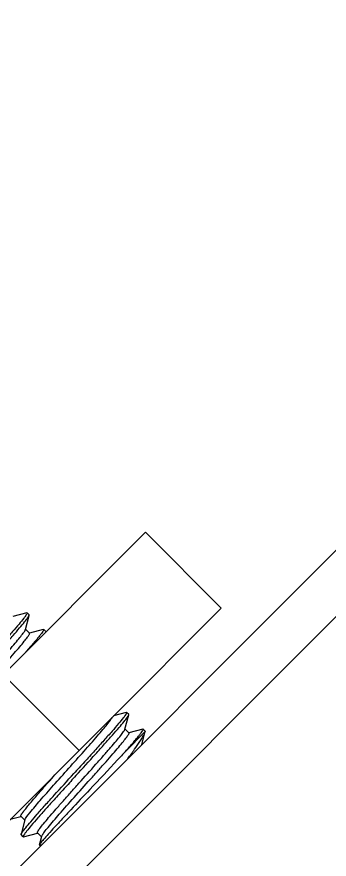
# Model space of a CAD drawing. Extents: x 1382187 to 1725648, y 860327 to 1571294.
# Drawn here: x 1510575 to 1510783, y 1236021 to 1236580 of the extents above; entities that cross this region are included whole.
import ezdxf

# ---------------------------------------------------------------- set-up
doc = ezdxf.new("R2010")
doc.units = 0
doc.header["$LTSCALE"] = 1000
doc.header["$MEASUREMENT"] = 0

msp = doc.modelspace()

# ---------------------------------------------------------------- linework, layer by layer
at = {"linetype": 'Continuous'}
for p, q in [((1510509.63, 1235948.68), (1513055.03, 1238494.08)), ((1510531.65, 1235926.66), (1513077.05, 1238472.06)), ((1510284.14, 1235861.61), (1510660.62, 1236238.09)), ((1510710.95, 1236187.76), (1510660.62, 1236238.09)), ((1510396.34, 1235873.14), (1510710.95, 1236187.76)), ((1510581.77, 1236184.58), (1510572.58, 1236182.13)), ((1510580.89, 1236173.46), (1510583.43, 1236182.92)), ((1510581.77, 1236184.58), (1510582.04, 1236184.56)), ((1510583.41, 1236183.18), (1510582.04, 1236184.56)), ((1510583.43, 1236182.92), (1510583.41, 1236183.18)), ((1510583.62, 1236171.02), (1510580.95, 1236173.69)), ((1510592.78, 1236173.57), (1510583.59, 1236171.12)), ((1510592.78, 1236173.57), (1510593.05, 1236173.55)), ((1510594.42, 1236172.17), (1510593.05, 1236173.55)), ((1510594.44, 1236172.14), (1510594.42, 1236172.17)), ((1510616.58, 1236093.39), (1510566.25, 1236143.72)), ((1510647.83, 1236118.52), (1510639.49, 1236116.29)), ((1510647.83, 1236118.52), (1510648.1, 1236118.5)), ((1510649.47, 1236117.12), (1510648.1, 1236118.5)), ((1510646.95, 1236107.4), (1510649.49, 1236116.86)), ((1510649.49, 1236116.86), (1510649.47, 1236117.12)), ((1510649.68, 1236104.96), (1510647.01, 1236107.63)), ((1510658.84, 1236107.51), (1510649.65, 1236105.06)), ((1510659.11, 1236107.49), (1510658.84, 1236107.51)), ((1510660.48, 1236106.11), (1510659.11, 1236107.49)), ((1510647.35, 1236092.7), (1510660.5, 1236105.84)), ((1510658.19, 1236097.24), (1510660.5, 1236105.85)), ((1510660.48, 1236106.11), (1510660.5, 1236105.85)), ((1510570.89, 1236047.69), (1510577.9, 1236049.57)), ((1510577.88, 1236049.67), (1510580.55, 1236047)), ((1510580.61, 1236047.23), (1510578.08, 1236037.76)), ((1510578.1, 1236037.49), (1510578.08, 1236037.76)), ((1510579.48, 1236036.12), (1510578.1, 1236037.49)), ((1510579.74, 1236036.1), (1510588.91, 1236038.56)), ((1510588.89, 1236038.66), (1510591.56, 1236035.99)), ((1510591.62, 1236036.22), (1510590.12, 1236030.6)), ((1510590.12, 1236030.6), (1510590.18, 1236030.47)), ((1510591.42, 1236030.47), (1510590.18, 1236030.47))]:
    msp.add_line(p, q, dxfattribs=at)
for points, knots in [([(1510582.04, 1236184.56), (1510582.12, 1236184.47), (1510581.97, 1236184), (1510581.59, 1236183.37), (1510580.84, 1236182.26), (1510579.22, 1236180.16), (1510576.35, 1236176.71), (1510572.05, 1236171.75), (1510566.73, 1236165.77), (1510560.63, 1236158.99), (1510553.97, 1236151.66), (1510549.38, 1236146.62), (1510547.04, 1236144.06)], [0, 0, 0, 0, 0.006599, 0.021625, 0.045782, 0.078989, 0.171386, 0.295462, 0.446515, 0.618786, 0.805663, 1, 1, 1, 1]), ([(1510548.41, 1236142.68), (1510552.78, 1236147.48), (1510559.14, 1236154.46), (1510567.23, 1236163.43), (1510572.44, 1236169.26), (1510576.75, 1236174.22), (1510580.09, 1236178.13), (1510582.17, 1236180.89), (1510583.27, 1236182.35), (1510583.43, 1236182.92)], [0, 0, 0, 0, 0.364379, 0.530793, 0.678892, 0.803588, 0.900607, 0.966702, 1, 1, 1, 1]), ([(1510522.83, 1236104.72), (1510522.76, 1236104.79), (1510522.81, 1236105.16), (1510523.3, 1236106.07), (1510524.62, 1236107.97), (1510526.92, 1236110.85), (1510530.14, 1236114.71), (1510534.15, 1236119.35), (1510538.81, 1236124.64), (1510543.94, 1236130.41), (1510551.18, 1236138.5), (1510559.98, 1236148.32), (1510568.27, 1236157.66), (1510573.89, 1236164.19), (1510577.04, 1236167.95), (1510579.25, 1236170.78), (1510580.38, 1236172.38), (1510580.71, 1236173.03)], [0, 0, 0, 0, 0.003356, 0.01031, 0.036397, 0.078361, 0.13488, 0.204056, 0.283529, 0.37058, 0.462223, 0.64665, 0.811707, 0.879769, 0.934974, 0.975469, 1, 1, 1, 1]), ([(1510526.53, 1236104), (1510527.94, 1236106.03), (1510532.05, 1236110.97), (1510539.44, 1236119.54), (1510548.86, 1236130.09), (1510557.39, 1236139.6), (1510564.24, 1236147.28), (1510569.01, 1236152.66), (1510573.31, 1236157.57), (1510576.99, 1236161.85), (1510579.93, 1236165.39), (1510582.02, 1236168.04), (1510583.21, 1236169.77), (1510583.64, 1236170.61), (1510583.68, 1236170.95), (1510583.62, 1236171.02)], [0, 0, 0, 0, 0.084185, 0.218091, 0.385276, 0.565061, 0.652706, 0.735182, 0.809919, 0.874592, 0.927202, 0.966148, 0.990336, 0.996808, 1, 1, 1, 1]), ([(1510593.05, 1236173.55), (1510593.14, 1236173.45), (1510592.93, 1236172.89), (1510592.47, 1236172.15), (1510591.53, 1236170.83), (1510590.22, 1236169.16), (1510588.5, 1236167.07), (1510585.5, 1236163.54), (1510583.04, 1236160.74), (1510581.29, 1236158.76)], [0, 0, 0, 0, 0.021666, 0.072748, 0.15515, 0.268368, 0.411224, 0.582145, 1, 1, 1, 1]), ([(1510648.1, 1236118.5), (1510648.18, 1236118.41), (1510648.03, 1236117.94), (1510647.65, 1236117.31), (1510646.9, 1236116.2), (1510645.28, 1236114.1), (1510642.41, 1236110.65), (1510638.11, 1236105.69), (1510632.79, 1236099.71), (1510626.69, 1236092.93), (1510620.03, 1236085.6), (1510615.44, 1236080.56), (1510613.1, 1236077.99)], [0, 0, 0, 0, 0.006599, 0.021626, 0.045784, 0.078991, 0.171389, 0.295469, 0.446524, 0.618793, 0.805664, 1, 1, 1, 1]), ([(1510581.07, 1236048.18), (1510582.14, 1236049.93), (1510585.72, 1236054.25), (1510592.29, 1236061.99), (1510601.1, 1236071.9), (1510610.95, 1236082.89), (1510620.64, 1236093.72), (1510628.03, 1236102.1), (1510632.92, 1236107.85), (1510635.6, 1236111.09), (1510637.43, 1236113.5), (1510638.36, 1236114.85), (1510638.6, 1236115.4)], [0, 0, 0, 0, 0.069491, 0.189091, 0.344864, 0.518441, 0.689316, 0.837304, 0.897101, 0.944984, 0.979576, 1, 1, 1, 1]), ([(1510614.47, 1236076.62), (1510618.84, 1236081.41), (1510625.21, 1236088.4), (1510633.3, 1236097.37), (1510638.5, 1236103.2), (1510642.81, 1236108.16), (1510646.15, 1236112.07), (1510648.23, 1236114.83), (1510649.33, 1236116.29), (1510649.49, 1236116.86)], [0, 0, 0, 0, 0.364385, 0.530801, 0.678898, 0.803593, 0.900611, 0.966703, 1, 1, 1, 1]), ([(1510588.89, 1236038.66), (1510588.81, 1236038.74), (1510588.88, 1236039.12), (1510589.39, 1236040.07), (1510590.78, 1236042.05), (1510593.2, 1236045.06), (1510596.57, 1236049.08), (1510600.76, 1236053.91), (1510605.6, 1236059.41), (1510610.91, 1236065.37), (1510618.34, 1236073.67), (1510625.7, 1236081.89), (1510632.69, 1236089.77), (1510637.23, 1236094.96), (1510641.02, 1236099.4), (1510643.97, 1236102.95), (1510645.83, 1236105.49), (1510646.8, 1236106.86), (1510646.95, 1236107.4)], [0, 0, 0, 0, 0.003453, 0.010691, 0.037881, 0.081592, 0.14037, 0.212138, 0.294327, 0.383985, 0.477885, 0.664851, 0.751185, 0.82854, 0.894141, 0.945652, 0.981282, 1, 1, 1, 1]), ([(1510647.35, 1236092.7), (1510649.1, 1236094.68), (1510651.56, 1236097.48), (1510654.56, 1236101.01), (1510656.28, 1236103.1), (1510657.59, 1236104.77), (1510658.53, 1236106.09), (1510658.99, 1236106.83), (1510659.2, 1236107.39), (1510659.11, 1236107.49)], [0, 0, 0, 0, 0.417873, 0.588778, 0.731623, 0.84485, 0.927253, 0.978335, 1, 1, 1, 1]), ([(1510592.05, 1236037.11), (1510592.5, 1236037.85), (1510593.79, 1236039.61), (1510597.53, 1236044.27), (1510604.11, 1236051.87), (1510613.5, 1236062.46), (1510622.21, 1236072.16), (1510629.29, 1236080.08), (1510634.27, 1236085.69), (1510638.78, 1236090.83), (1510642.65, 1236095.31), (1510645.76, 1236099.04), (1510647.97, 1236101.83), (1510649.23, 1236103.65), (1510649.7, 1236104.53), (1510649.75, 1236104.89), (1510649.68, 1236104.96)], [0, 0, 0, 0, 0.029015, 0.073193, 0.201046, 0.367057, 0.54952, 0.639452, 0.72454, 0.801975, 0.869211, 0.924044, 0.964704, 0.989971, 0.996717, 1, 1, 1, 1]), ([(1510648.98, 1236088.03), (1510650.48, 1236090.05), (1510653.19, 1236093.72), (1510656.69, 1236098.74), (1510659.09, 1236102.62), (1510660.24, 1236104.89), (1510660.5, 1236105.84)], [0, 0, 0, 0, 0.35475, 0.644699, 0.861172, 1, 1, 1, 1]), ([(1510647.35, 1236092.7), (1510645.59, 1236090.8), (1510637.72, 1236082.36), (1510629.8, 1236073.96), (1510623.66, 1236067.44)], [0, 0, 0, 0, 0.223731, 1, 1, 1, 1]), ([(1510591.5, 1236066.91), (1510592.37, 1236067.9), (1510596.07, 1236072.09), (1510599.8, 1236076.27), (1510602.65, 1236079.46)], [0, 0, 0, 0, 0.235512, 1, 1, 1, 1]), ([(1510578.08, 1236037.76), (1510578.24, 1236038.33), (1510579.34, 1236039.78), (1510581.41, 1236042.54), (1510584.76, 1236046.45), (1510589.07, 1236051.41), (1510594.27, 1236057.25), (1510602.37, 1236066.22), (1510608.73, 1236073.2), (1510613.1, 1236077.99)], [0, 0, 0, 0, 0.033241, 0.099295, 0.196291, 0.32098, 0.469094, 0.635539, 1, 1, 1, 1]), ([(1510614.47, 1236076.62), (1510612.13, 1236074.05), (1510607.54, 1236069.01), (1510600.89, 1236061.69), (1510594.78, 1236054.91), (1510589.46, 1236048.92), (1510585.16, 1236043.97), (1510582.3, 1236040.52), (1510580.68, 1236038.41), (1510579.92, 1236037.31), (1510579.54, 1236036.67), (1510579.39, 1236036.2), (1510579.48, 1236036.12)], [0, 0, 0, 0, 0.194338, 0.381212, 0.553481, 0.704536, 0.828613, 0.92101, 0.954219, 0.978374, 0.993402, 1, 1, 1, 1]), ([(1510577.88, 1236049.67), (1510577.76, 1236049.79), (1510578.02, 1236050.45), (1510578.56, 1236051.34), (1510579.68, 1236052.9), (1510581.22, 1236054.87), (1510583.23, 1236057.33), (1510586.68, 1236061.4), (1510589.5, 1236064.63), (1510591.5, 1236066.91)], [0, 0, 0, 0, 0.022206, 0.074532, 0.158683, 0.27372, 0.417905, 0.588944, 1, 1, 1, 1]), ([(1510623.66, 1236067.44), (1510619.44, 1236062.96), (1510613.31, 1236056.44), (1510605.51, 1236048.09), (1510600.53, 1236042.71), (1510596.39, 1236038.18), (1510593.27, 1236034.66), (1510591.34, 1236032.41), (1510590.44, 1236031.17), (1510590.17, 1236030.76), (1510590.12, 1236030.6)], [0, 0, 0, 0, 0.37043, 0.538559, 0.687482, 0.812003, 0.90768, 0.97105, 0.98988, 1, 1, 1, 1]), ([(1510580.61, 1236047.23), (1510580.62, 1236047.29), (1510580.74, 1236047.63), (1510580.92, 1236047.93), (1510581.07, 1236048.18)], [0, 0, 0, 0, 0.181527, 1, 1, 1, 1]), ([(1510579.48, 1236036.12), (1510579.5, 1236036.09), (1510579.6, 1236036.07), (1510579.69, 1236036.09), (1510579.74, 1236036.1)], [0, 0, 0, 0, 0.398964, 1, 1, 1, 1]), ([(1510591.62, 1236036.22), (1510591.63, 1236036.28), (1510591.74, 1236036.59), (1510591.91, 1236036.88), (1510592.05, 1236037.11)], [0, 0, 0, 0, 0.183551, 1, 1, 1, 1])]:
    msp.add_open_spline(points, degree=3, knots=knots, dxfattribs=at)
msp.add_open_spline([(1510580.71, 1236173.03), (1510580.78, 1236173.17), (1510580.85, 1236173.31), (1510580.89, 1236173.46)], degree=3, dxfattribs=at)

doc.saveas('drawing.dxf')
